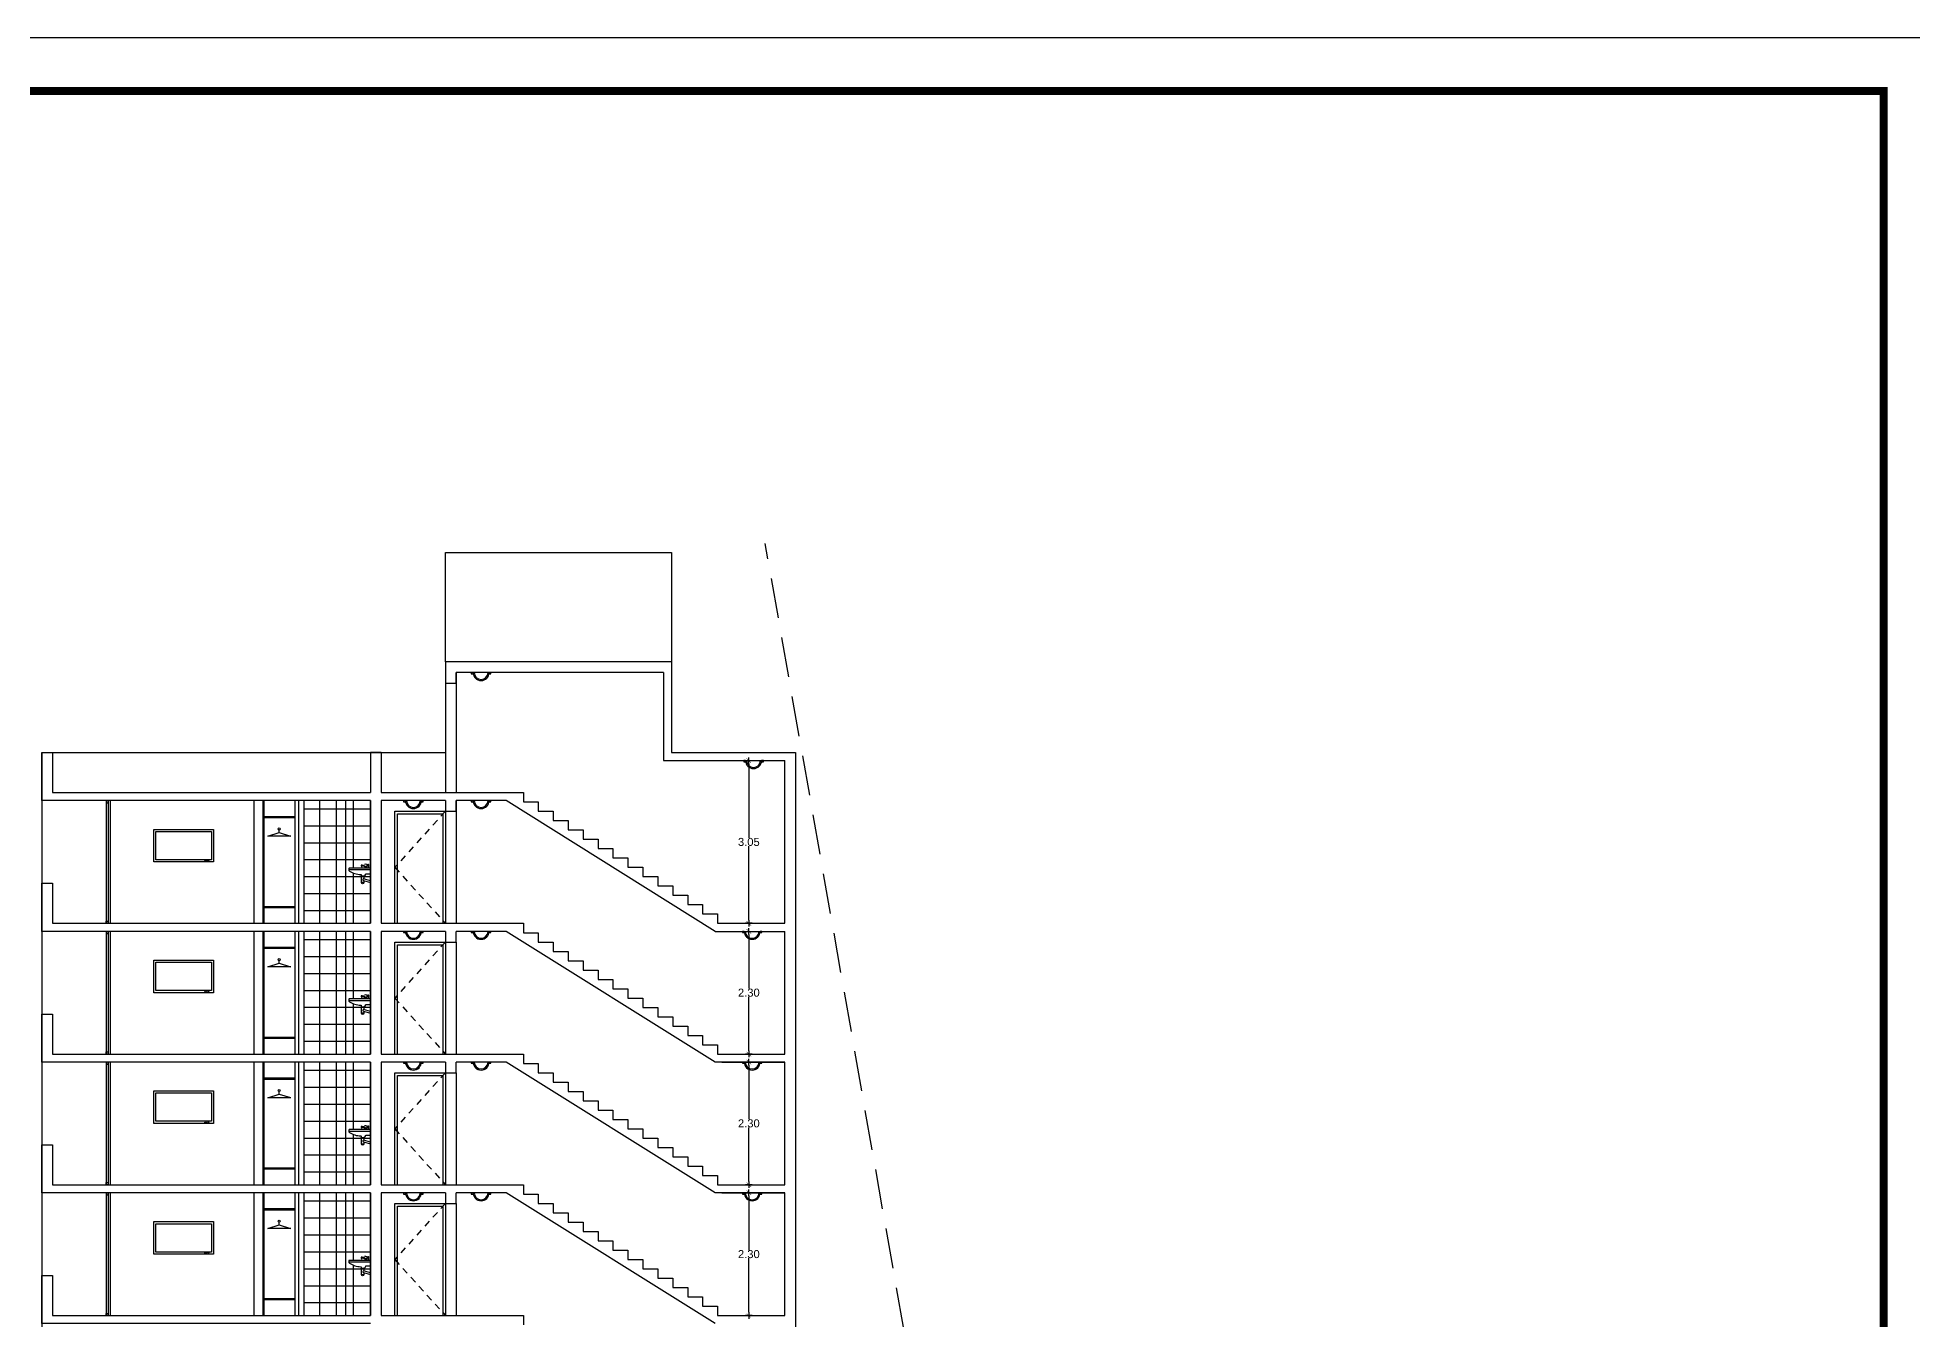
# Model space of a CAD drawing. Header units: millimetres. Extents: x 1217 to 2428, y 234 to 644.
# Drawn here: x 2182.92 to 2218.06, y 423.88 to 447.9 of the extents above; entities that cross this region are included whole.
import ezdxf

# ---------------------------------------------------------------- set-up
doc = ezdxf.new("R2010")
doc.units = ezdxf.units.MM
doc.linetypes.add('HIDDEN', pattern=[0.375, 0.25, -0.125])
doc.linetypes.add('HIDDEN2', pattern=[0.1875, 0.125, -0.0625])
doc.layers.get('0').update_dxf_attribs({"lineweight": 5})
for name, color, linetype in [('0.1', 251, 'Continuous'), ('0.2', 2, 'Continuous'), ('0.3', 6, 'Continuous'), ('MURO', 5, 'Continuous')]:
    doc.layers.add(name, color=color, linetype=linetype)
doc.styles.add('INTERARQ', font='arial.ttf')
doc.dimstyles.new('ESCALA_1-50', dxfattribs={"dimtxt": 0.15, "dimasz": 0.06, "dimexe": 0.18, "dimexo": 0.0625, "dimgap": 0, "dimtad": 0, "dimtih": 1, "dimtoh": 1, "dimzin": 0, "dimdsep": 46, "dimtxsty": 'INTERARQ', "dimblk": 'DIMTICK', "dimcen": 0, "dimse1": 1, "dimse2": 1, "dimclrd": 256, "dimclre": 1, "dimclrt": 2, "dimadec": 0, "dimazin": 0, "dimtfac": 4.5, "dimtofl": 0, "dimtmove": 2, "dimatfit": 3, "dimldrblk": 'DIMTICK', "dimfxl": 1, "dimtolj": 1, "dimtzin": 0, "dimarcsym": 0})
pattern_1 = [(0, (-53.02144, 15.29935), (0, 0.3175), []), (90, (-53.02144, 15.29935), (-0.3175, 2e-17), [])]
pattern_2 = [(0, (-53.02144, 12.84935), (0, 0.3175), []), (90, (-53.02144, 12.84935), (-0.3175, 2e-17), [])]
pattern_3 = [(0, (-53.02144, 10.39935), (0, 0.3175), []), (90, (-53.02144, 10.39935), (-0.3175, 2e-17), [])]
pattern_4 = [(0, (-53.02144, 7.94935), (0, 0.3175), []), (90, (-53.02144, 7.94935), (-0.3175, 2e-17), [])]

# ---------------------------------------------------------------- blocks, each defined once
blk = doc.blocks.new('DIMTICK')
at = {"color": 1}
for p, q in [((-1, 0), (1, 0)), ((0, 1), (0, -1))]:
    blk.add_line(p, q, dxfattribs=at)
at = {"color": 3, "const_width": 0.141}
blk.add_lwpolyline([(0.71, 0.71), (-0.71, -0.71)], dxfattribs=at)
blk = doc.blocks.new('*D1634')
at = {"layer": '0.1', "lineweight": -2, "ltscale": 3, "transparency": 16777216}
for p, q in [((2196.254, 434.291), (2196.254, 432.903)), ((2196.254, 431.361), (2196.254, 432.749))]:
    blk.add_line(p, q, dxfattribs=at)
at = {"layer": 'DEFPOINTS', "color": 0, "ltscale": 3, "transparency": 16777216}
for p in [(2196.254, 434.351), (2196.928, 434.351, 0), (2196.667, 431.301, 0)]:
    blk.add_point(p, dxfattribs=at)
at = {"layer": '0.1', "lineweight": -2, "ltscale": 3, "transparency": 16777216, "xscale": 0.06, "yscale": 0.06, "zscale": 0.06}
for p, rotation in [((2196.254, 434.351), 90), ((2196.254, 431.301), 270)]:
    blk.add_blockref('DIMTICK', p, dxfattribs=dict(at, rotation=rotation))
at = {"layer": '0.1', "color": 2, "ltscale": 3, "transparency": 16777216, "insert": (2196.254, 432.826), "char_height": 0.15, "attachment_point": 5, "style": 'INTERARQ'}
blk.add_mtext('\\A1;3.05', dxfattribs=at)
blk = doc.blocks.new('*D1635')
at = {"layer": '0.1', "lineweight": -2, "ltscale": 3, "transparency": 16777216}
for p, q in [((2196.254, 431.091), (2196.254, 430.078)), ((2196.254, 428.911), (2196.254, 429.924))]:
    blk.add_line(p, q, dxfattribs=at)
at = {"layer": 'DEFPOINTS', "color": 0, "ltscale": 3, "transparency": 16777216}
for p in [(2196.254, 431.151), (2196.667, 431.151, 0), (2196.667, 428.851, 0)]:
    blk.add_point(p, dxfattribs=at)
at = {"layer": '0.1', "lineweight": -2, "ltscale": 3, "transparency": 16777216, "xscale": 0.06, "yscale": 0.06, "zscale": 0.06}
for p, rotation in [((2196.254, 431.151), 90), ((2196.254, 428.851), 270)]:
    blk.add_blockref('DIMTICK', p, dxfattribs=dict(at, rotation=rotation))
at = {"layer": '0.1', "color": 2, "ltscale": 3, "transparency": 16777216, "insert": (2196.254, 430.001), "char_height": 0.15, "attachment_point": 5, "style": 'INTERARQ'}
blk.add_mtext('\\A1;2.30', dxfattribs=at)
blk = doc.blocks.new('*D1636')
at = {"layer": '0.1', "lineweight": -2, "ltscale": 3, "transparency": 16777216}
for p, q in [((2196.254, 428.641), (2196.254, 427.628)), ((2196.254, 426.461), (2196.254, 427.474))]:
    blk.add_line(p, q, dxfattribs=at)
at = {"layer": 'DEFPOINTS', "color": 0, "ltscale": 3, "transparency": 16777216}
for p in [(2196.254, 428.701), (2196.667, 428.701, 0), (2196.667, 426.401, 0)]:
    blk.add_point(p, dxfattribs=at)
at = {"layer": '0.1', "lineweight": -2, "ltscale": 3, "transparency": 16777216, "xscale": 0.06, "yscale": 0.06, "zscale": 0.06}
for p, rotation in [((2196.254, 428.701), 90), ((2196.254, 426.401), 270)]:
    blk.add_blockref('DIMTICK', p, dxfattribs=dict(at, rotation=rotation))
at = {"layer": '0.1', "color": 2, "ltscale": 3, "transparency": 16777216, "insert": (2196.254, 427.551), "char_height": 0.15, "attachment_point": 5, "style": 'INTERARQ'}
blk.add_mtext('\\A1;2.30', dxfattribs=at)
blk = doc.blocks.new('*D1637')
at = {"layer": '0.1', "lineweight": -2, "ltscale": 3, "transparency": 16777216}
for p, q in [((2196.254, 426.191), (2196.254, 425.178)), ((2196.254, 424.011), (2196.254, 425.024))]:
    blk.add_line(p, q, dxfattribs=at)
at = {"layer": 'DEFPOINTS', "color": 0, "ltscale": 3, "transparency": 16777216}
for p in [(2196.254, 426.251), (2196.667, 426.251, 0), (2196.667, 423.951, 0)]:
    blk.add_point(p, dxfattribs=at)
at = {"layer": '0.1', "lineweight": -2, "ltscale": 3, "transparency": 16777216, "xscale": 0.06, "yscale": 0.06, "zscale": 0.06}
for p, rotation in [((2196.254, 426.251), 90), ((2196.254, 423.951), 270)]:
    blk.add_blockref('DIMTICK', p, dxfattribs=dict(at, rotation=rotation))
at = {"layer": '0.1', "color": 2, "ltscale": 3, "transparency": 16777216, "insert": (2196.254, 425.101), "char_height": 0.15, "attachment_point": 5, "style": 'INTERARQ'}
blk.add_mtext('\\A1;2.30', dxfattribs=at)
blk = doc.blocks.new('*D1712')
at = {"layer": '0.1', "lineweight": -2, "ltscale": 3, "transparency": 16777216}
for start, end in [(42.2771, 78.6565), (1.3435, 37.7964)]:
    blk.add_arc((2173.785, 387.071), 2.559, start, end, dxfattribs=at)
at = {"layer": 'DEFPOINTS', "color": 0, "ltscale": 3, "transparency": 16777216}
for p in [(2182.84, 438.421, 0), (2176.072, 388.219), (2173.803, 387.171, 0), (2173.989, 387.071, 0), (2183.007, 387.071, 0)]:
    blk.add_point(p, dxfattribs=at)
at = {"layer": '0.1', "lineweight": -2, "ltscale": 3, "transparency": 16777216, "xscale": 0.06, "yscale": 0.06, "zscale": 0.06}
for p, rotation in [((2174.229, 389.591), 169.3282528199433), ((2176.344, 387.071), 270.6717471800563)]:
    blk.add_blockref('DIMTICK', p, dxfattribs=dict(at, rotation=rotation))
at = {"layer": '0.1', "color": 2, "ltscale": 3, "transparency": 16777216, "insert": (2175.745, 388.716), "char_height": 0.15, "attachment_point": 5, "style": 'INTERARQ'}
blk.add_mtext('\\A1;80°', dxfattribs=at)
blk = doc.blocks.new('*D1713')
at = {"layer": '0.1', "lineweight": -2, "ltscale": 3, "transparency": 16777216}
for start, end in [(101.3456, 137.7192), (142.207, 178.6544)]:
    blk.add_arc((2205.617, 387.071), 2.555, start, end, dxfattribs=at)
at = {"layer": 'DEFPOINTS', "color": 0, "ltscale": 3, "transparency": 16777216}
for p in [(2196.562, 438.421, 0), (2204.091, 389.12), (2197.128, 387.071, 0), (2205.387, 387.071, 0), (2205.599, 387.171, 0)]:
    blk.add_point(p, dxfattribs=at)
at = {"layer": '0.1', "lineweight": -2, "ltscale": 3, "transparency": 16777216, "xscale": 0.06, "yscale": 0.06, "zscale": 0.06}
for p, rotation in [((2205.173, 389.587), 10.67281767583628), ((2203.062, 387.071), 269.3271823241639)]:
    blk.add_blockref('DIMTICK', p, dxfattribs=dict(at, rotation=rotation))
at = {"layer": '0.1', "color": 2, "ltscale": 3, "transparency": 16777216, "insert": (2203.66, 388.713), "char_height": 0.15, "attachment_point": 5, "style": 'INTERARQ'}
blk.add_mtext('\\A1;80°', dxfattribs=at)

msp = doc.modelspace()

# ---------------------------------------------------------------- hatches: boundary and pattern name
at = {"layer": '0.1', "ltscale": 3}
h = msp.add_hatch(dxfattribs=at)
h.set_pattern_fill('NET', color=256, scale=0.1)
h.set_pattern_definition(pattern_1)
h.paths.add_polyline_path([(2188.69365, 433.60099), (2187.91759, 433.60099), (2187.91759, 431.30099), (2188.69365, 431.30099)])
h = msp.add_hatch(dxfattribs=at)
h.set_pattern_fill('NET', color=256, scale=0.1)
h.set_pattern_definition(pattern_2)
h.paths.add_polyline_path([(2188.69365, 431.15099), (2187.91759, 431.15099), (2187.91759, 428.85099), (2188.69365, 428.85099)])
h = msp.add_hatch(dxfattribs=at)
h.set_pattern_fill('NET', color=256, scale=0.1)
h.set_pattern_definition(pattern_3)
h.paths.add_polyline_path([(2188.69365, 428.70099), (2187.91759, 428.70099), (2187.91759, 426.40099), (2188.69365, 426.40099)])
h = msp.add_hatch(dxfattribs=at)
h.set_pattern_fill('NET', color=256, scale=0.1)
h.set_pattern_definition(pattern_4)
h.paths.add_polyline_path([(2188.69365, 426.25099), (2187.91759, 426.25099), (2187.91759, 423.95099), (2188.69365, 423.95099)])
at = {"layer": '0.2', "ltscale": 3}
h = msp.add_hatch(dxfattribs=at)
h.set_pattern_fill('NET', color=256, scale=0.1)
h.set_pattern_definition(pattern_1)
h.paths.add_polyline_path([(2188.69365, 431.30099), (2189.16687, 431.30099), (2189.16687, 433.60099), (2188.69365, 433.60099)])
h.paths.add_polyline_path([(2189.13385, 432.37665, 0.33490842), (2189.12426, 432.40801, -0.33077503), (2189.09841, 432.40249, 0.23600314), (2189.09291, 432.37665)], flags=16)
h.paths.add_polyline_path([(2189.03766, 432.06474), (2188.99508, 432.06474), (2188.99507, 432.06473, 1)], flags=16)
edge = h.paths.add_edge_path()
edge.add_line((2189.16687, 432.33428), (2188.76428, 432.33428))
edge.add_arc((2188.76428, 432.32889), 0.00539, 90, 228.06552)
edge.add_line((2188.76068, 432.32488), (2188.75687, 432.30645))
edge.add_arc((2188.78083, 432.30149), 0.02446, 168.321014, 238.662533)
edge.add_arc((2188.99958, 432.66075), 0.44508, 238.662533, 267.75168)
edge.add_arc((2188.98174, 432.20623), 0.00979, -7.258197, 87.75168, ccw=False)
edge.add_line((2188.99145, 432.205), (2188.99505, 432.18826))
edge.add_line((2188.99505, 432.18826), (2189.03764, 432.18827))
edge.add_line((2189.03764, 432.18827), (2189.03955, 432.19399))
edge.add_line((2189.03955, 432.19399), (2189.04315, 432.19399))
edge.add_arc((2189.04314, 432.22535), 0.03136, 270.010383, 360.010383)
edge.add_line((2189.0745, 432.22535), (2189.0745, 432.22895))
edge.add_line((2189.0745, 432.22895), (2189.0745, 432.23086))
edge.add_line((2189.0745, 432.23086), (2189.16688, 432.23088))
edge.add_line((2189.16688, 432.23088), (2189.16687, 432.33428))
edge = h.paths.add_edge_path()
edge.add_line((2189.03764, 432.18827), (2189.04315, 432.18827))
edge.add_line((2189.04315, 432.18827), (2189.04315, 432.17174))
edge.add_line((2189.04315, 432.17174), (2188.98785, 432.17174))
edge.add_line((2188.98785, 432.17174), (2188.98785, 432.18826))
edge.add_line((2188.98785, 432.18826), (2188.99505, 432.18826))
edge.add_line((2189.16691, 432.09803), (2189.03575, 432.13552))
edge.add_arc((2189.0345, 432.12062), 0.01495, 85.208442, 260.965426)
edge.add_line((2189.03215, 432.10585), (2189.16691, 432.06645))
h = msp.add_hatch(dxfattribs=at)
h.set_pattern_fill('NET', color=256, scale=0.1)
h.set_pattern_definition(pattern_2)
h.paths.add_polyline_path([(2189.16687, 431.15099), (2188.69365, 431.15099), (2188.69365, 428.85099), (2189.16687, 428.85099)])
h.paths.add_polyline_path([(2188.98781, 429.94146, -0.19326903), (2189.03019, 429.93595), (2189.09291, 429.90079), (2189.09291, 429.92664, -0.23609119), (2189.09841, 429.95249, 0.33077503), (2189.12426, 429.95801, -0.24024453), (2189.1355, 429.93597), (2189.1355, 429.92665), (2189.13168, 429.92665), (2189.09291, 429.92665), (2189.09291, 429.88747), (2189.02451, 429.92581, 0.10516509), (2189.00634, 429.93146), (2189.00794, 429.91752), (2188.99333, 429.91561), (2188.99072, 429.9302)], flags=16)
h.paths.add_polyline_path([(2189.03766, 429.61474, -1), (2188.99507, 429.61473), (2188.99508, 429.61473), (2188.99508, 429.61474)], flags=16)
edge = h.paths.add_edge_path()
edge.add_line((2189.16687, 429.88428), (2188.76428, 429.88428))
edge.add_arc((2188.76428, 429.87889), 0.00539, 90, 228.06552)
edge.add_line((2188.76068, 429.87488), (2188.75687, 429.85645))
edge.add_arc((2188.78083, 429.85149), 0.02446, 168.321014, 238.662533)
edge.add_arc((2188.99958, 430.21075), 0.44508, 238.662533, 267.75168)
edge.add_arc((2188.98174, 429.75623), 0.00979, -7.258197, 87.75168, ccw=False)
edge.add_line((2188.99145, 429.755), (2188.99505, 429.73826))
edge.add_line((2188.99505, 429.73826), (2189.03764, 429.73827))
edge.add_line((2189.03764, 429.73827), (2189.03955, 429.74399))
edge.add_line((2189.03955, 429.74399), (2189.04315, 429.74399))
edge.add_arc((2189.04314, 429.77535), 0.03136, 270.010383, 360.010383)
edge.add_line((2189.0745, 429.77535), (2189.0745, 429.77895))
edge.add_line((2189.0745, 429.77895), (2189.0745, 429.78086))
edge.add_line((2189.0745, 429.78086), (2189.16688, 429.78088))
edge.add_line((2189.16688, 429.78088), (2189.16687, 429.88428))
edge = h.paths.add_edge_path()
edge.add_line((2189.03764, 429.73827), (2189.04315, 429.73827))
edge.add_line((2189.04315, 429.73827), (2189.04315, 429.72174))
edge.add_line((2189.04315, 429.72174), (2188.98785, 429.72174))
edge.add_line((2188.98785, 429.72174), (2188.98785, 429.73826))
edge.add_line((2188.98785, 429.73826), (2188.99505, 429.73826))
edge.add_line((2189.16691, 429.64803), (2189.03575, 429.68552))
edge.add_arc((2189.0345, 429.67062), 0.01495, 85.208442, 260.965426)
edge.add_line((2189.03215, 429.65585), (2189.16691, 429.61645))
h = msp.add_hatch(dxfattribs=at)
h.set_pattern_fill('NET', color=256, scale=0.1)
h.set_pattern_definition(pattern_3)
h.paths.add_polyline_path([(2189.16687, 428.70099), (2188.69365, 428.70099), (2188.69365, 426.40099), (2189.16687, 426.40099)])
h.paths.add_polyline_path([(2188.98781, 427.49146, -0.19326903), (2189.03019, 427.48595), (2189.09291, 427.45079), (2189.09291, 427.47664, -0.23609119), (2189.09841, 427.50249, 0.33077503), (2189.12426, 427.50801, -0.24024453), (2189.1355, 427.48597), (2189.1355, 427.47665), (2189.13168, 427.47665), (2189.09291, 427.47665), (2189.09291, 427.43747), (2189.02451, 427.47581, 0.10516509), (2189.00634, 427.48146), (2189.00794, 427.46752), (2188.99333, 427.46561), (2188.99072, 427.4802)], flags=16)
h.paths.add_polyline_path([(2189.03766, 427.16474, -1), (2188.99507, 427.16473), (2188.99508, 427.16473), (2188.99508, 427.16474)], flags=16)
edge = h.paths.add_edge_path()
edge.add_line((2189.16687, 427.43428), (2188.76428, 427.43428))
edge.add_arc((2188.76428, 427.42889), 0.00539, 90, 228.06552)
edge.add_line((2188.76068, 427.42488), (2188.75687, 427.40645))
edge.add_arc((2188.78083, 427.40149), 0.02446, 168.321014, 238.662533)
edge.add_arc((2188.99958, 427.76075), 0.44508, 238.662533, 267.75168)
edge.add_arc((2188.98174, 427.30623), 0.00979, -7.258197, 87.75168, ccw=False)
edge.add_line((2188.99145, 427.305), (2188.99505, 427.28826))
edge.add_line((2188.99505, 427.28826), (2189.03764, 427.28827))
edge.add_line((2189.03764, 427.28827), (2189.03955, 427.29399))
edge.add_line((2189.03955, 427.29399), (2189.04315, 427.29399))
edge.add_arc((2189.04314, 427.32535), 0.03136, 270.010383, 360.010383)
edge.add_line((2189.0745, 427.32535), (2189.0745, 427.32895))
edge.add_line((2189.0745, 427.32895), (2189.0745, 427.33086))
edge.add_line((2189.0745, 427.33086), (2189.16688, 427.33088))
edge.add_line((2189.16688, 427.33088), (2189.16687, 427.43428))
edge = h.paths.add_edge_path()
edge.add_line((2189.03764, 427.28827), (2189.04315, 427.28827))
edge.add_line((2189.04315, 427.28827), (2189.04315, 427.27174))
edge.add_line((2189.04315, 427.27174), (2188.98785, 427.27174))
edge.add_line((2188.98785, 427.27174), (2188.98785, 427.28826))
edge.add_line((2188.98785, 427.28826), (2188.99505, 427.28826))
edge.add_line((2189.16691, 427.19803), (2189.03575, 427.23552))
edge.add_arc((2189.0345, 427.22062), 0.01495, 85.208442, 260.965426)
edge.add_line((2189.03215, 427.20585), (2189.16691, 427.16645))
h = msp.add_hatch(dxfattribs=at)
h.set_pattern_fill('NET', color=256, scale=0.1)
h.set_pattern_definition(pattern_4)
h.paths.add_polyline_path([(2189.16687, 426.25099), (2188.69365, 426.25099), (2188.69365, 423.95099), (2189.16687, 423.95099)])
h.paths.add_polyline_path([(2188.98781, 425.04146, -0.19326903), (2189.03019, 425.03595), (2189.09291, 425.00079), (2189.09291, 425.02664, -0.23609119), (2189.09841, 425.05249, 0.33077503), (2189.12426, 425.05801, -0.24024453), (2189.1355, 425.03597), (2189.1355, 425.02665), (2189.13168, 425.02665), (2189.09291, 425.02665), (2189.09291, 424.98747), (2189.02451, 425.02581, 0.10516509), (2189.00634, 425.03146), (2189.00794, 425.01752), (2188.99333, 425.01561), (2188.99072, 425.0302)], flags=16)
h.paths.add_polyline_path([(2189.03766, 424.71474, -1), (2188.99507, 424.71473), (2188.99508, 424.71473), (2188.99508, 424.71474)], flags=16)
edge = h.paths.add_edge_path()
edge.add_line((2189.16687, 424.98428), (2188.76428, 424.98428))
edge.add_arc((2188.76428, 424.97889), 0.00539, 90, 228.06552)
edge.add_line((2188.76068, 424.97488), (2188.75687, 424.95645))
edge.add_arc((2188.78083, 424.95149), 0.02446, 168.321014, 238.662533)
edge.add_arc((2188.99958, 425.31075), 0.44508, 238.662533, 267.75168)
edge.add_arc((2188.98174, 424.85623), 0.00979, -7.258197, 87.75168, ccw=False)
edge.add_line((2188.99145, 424.855), (2188.99505, 424.83826))
edge.add_line((2188.99505, 424.83826), (2189.03764, 424.83827))
edge.add_line((2189.03764, 424.83827), (2189.03955, 424.84399))
edge.add_line((2189.03955, 424.84399), (2189.04315, 424.84399))
edge.add_arc((2189.04314, 424.87535), 0.03136, 270.010383, 360.010383)
edge.add_line((2189.0745, 424.87535), (2189.0745, 424.87895))
edge.add_line((2189.0745, 424.87895), (2189.0745, 424.88086))
edge.add_line((2189.0745, 424.88086), (2189.16688, 424.88088))
edge.add_line((2189.16688, 424.88088), (2189.16687, 424.98428))
edge = h.paths.add_edge_path()
edge.add_line((2189.03764, 424.83827), (2189.04315, 424.83827))
edge.add_line((2189.04315, 424.83827), (2189.04315, 424.82174))
edge.add_line((2189.04315, 424.82174), (2188.98785, 424.82174))
edge.add_line((2188.98785, 424.82174), (2188.98785, 424.83826))
edge.add_line((2188.98785, 424.83826), (2188.99505, 424.83826))
edge.add_line((2189.16691, 424.74803), (2189.03575, 424.78552))
edge.add_arc((2189.0345, 424.77062), 0.01495, 85.208442, 260.965426)
edge.add_line((2189.03215, 424.75585), (2189.16691, 424.71645))

# ---------------------------------------------------------------- linework, layer by layer
at = {"layer": '0.1'}
for p, q in [((2187.66955, 432.93261, 0), (2187.23804, 432.93261, 0)), ((2187.45213, 433.00219, 0), (2187.45213, 433.04906, 0)), ((2187.66955, 430.48261, 0), (2187.23804, 430.48261, 0)), ((2187.45213, 430.55219, 0), (2187.45213, 430.59906, 0)), ((2187.66955, 428.03261, 0), (2187.23804, 428.03261, 0)), ((2187.45213, 428.10219, 0), (2187.45213, 428.14906, 0)), ((2187.66955, 425.58261, 0), (2187.23804, 425.58261, 0)), ((2187.45213, 425.65219, 0), (2187.45213, 425.69906, 0))]:
    msp.add_line(p, q, dxfattribs=at)
at = {"layer": '0.1', "ltscale": 3}
msp.add_lwpolyline([(2158.52436, 357.90321), (2158.52436, 447.90321), (2218.52436, 447.90321), (2218.52436, 357.90321), (2158.52436, 357.90321)], dxfattribs=at)
at = {"layer": '0.1', "ltscale": 3, "const_width": 0.15}
msp.add_lwpolyline([(2159.52436, 358.90321), (2159.52436, 446.90321), (2217.52436, 446.90321), (2217.52436, 358.90321)], close=True, dxfattribs=at)
at = {"layer": '0.1', "ltscale": 3, "elevation": 0}
for points in [[(2190.56806, 436.20099), (2190.56806, 438.25099), (2194.80792, 438.25099), (2194.80792, 436.20099)], [(2183.00704, 434.50099), (2183.00704, 382.15099)], [(2183.20707, 434.50099), (2190.56811, 434.50099)], [(2184.20709, 433.60099), (2184.20709, 431.30099)], [(2184.24709, 433.60099), (2184.24709, 431.30099)], [(2184.28709, 433.60099), (2184.28709, 431.30099)], [(2187.14768, 433.60099), (2187.14768, 431.30099)], [(2187.16768, 433.60099), (2187.16768, 431.30099)], [(2189.6187, 431.30099), (2189.6187, 433.40099), (2190.56811, 433.40099), (2190.56811, 431.30099)], [(2189.6687, 431.30099), (2189.6687, 433.35099), (2190.51811, 433.35099), (2190.51811, 431.30099)], [(2190.76811, 433.40099), (2190.76811, 431.30099)], [(2184.20709, 431.15099), (2184.20709, 428.85099)], [(2184.24709, 431.15099), (2184.24709, 428.85099)], [(2184.28709, 431.15099), (2184.28709, 428.85099)], [(2187.14768, 431.15099), (2187.14768, 428.85099)], [(2187.16768, 431.15099), (2187.16768, 428.85099)], [(2189.6187, 428.85099), (2189.6187, 430.95099), (2190.56811, 430.95099), (2190.56811, 428.85099)], [(2189.6687, 428.85099), (2189.6687, 430.90099), (2190.51811, 430.90099), (2190.51811, 428.85099)], [(2190.76811, 430.95099), (2190.76811, 428.85099)], [(2184.20709, 428.70099), (2184.20709, 426.40099)], [(2184.24709, 428.70099), (2184.24709, 426.40099)], [(2184.28709, 428.70099), (2184.28709, 426.40099)], [(2187.14768, 428.70099), (2187.14768, 426.40099)], [(2187.16768, 428.70099), (2187.16768, 426.40099)], [(2189.6187, 426.40099), (2189.6187, 428.50099), (2190.56811, 428.50099), (2190.56811, 426.40099)], [(2189.6687, 426.40099), (2189.6687, 428.45099), (2190.51811, 428.45099), (2190.51811, 426.40099)], [(2190.76811, 428.50099), (2190.76811, 426.40099)], [(2184.20709, 426.25099), (2184.20709, 423.95099)], [(2184.24709, 426.25099), (2184.24709, 423.95099)], [(2184.28709, 426.25099), (2184.28709, 423.95099)], [(2187.14768, 426.25099), (2187.14768, 423.95099)], [(2187.16768, 426.25099), (2187.16768, 423.95099)], [(2189.6187, 423.95099), (2189.6187, 426.05099), (2190.56811, 426.05099), (2190.56811, 423.95099)], [(2189.6687, 423.95099), (2189.6687, 426.00099), (2190.51811, 426.00099), (2190.51811, 423.95099)], [(2190.76811, 426.05099), (2190.76811, 423.95099)]]:
    msp.add_lwpolyline(points, dxfattribs=at)
at = {"layer": '0.1', "linetype": 'ByBlock', "elevation": 0}
for points in [[(2191.08685, 436.00099), (2191.05306, 436.00099), (2191.05306, 435.97753), (2191.08685, 435.97753)], [(2191.41974, 436.00099), (2191.38596, 436.00099), (2191.38596, 435.97753), (2191.41974, 435.97753)], [(2196.19301, 434.35099), (2196.15922, 434.35099), (2196.15922, 434.32753), (2196.19301, 434.32753)], [(2196.52591, 434.35099), (2196.49212, 434.35099), (2196.49212, 434.32753), (2196.52591, 434.32753)], [(2189.81794, 433.60099), (2189.78415, 433.60099), (2189.78415, 433.57753), (2189.81794, 433.57753)], [(2190.15083, 433.60099), (2190.11704, 433.60099), (2190.11704, 433.57753), (2190.15083, 433.57753)], [(2191.08704, 433.60099), (2191.05326, 433.60099), (2191.05326, 433.57753), (2191.08704, 433.57753)], [(2191.41994, 433.60099), (2191.38615, 433.60099), (2191.38615, 433.57753), (2191.41994, 433.57753)], [(2189.81794, 431.15099), (2189.78415, 431.15099), (2189.78415, 431.12753), (2189.81794, 431.12753)], [(2190.15083, 431.15099), (2190.11704, 431.15099), (2190.11704, 431.12753), (2190.15083, 431.12753)], [(2191.08704, 431.15099), (2191.05326, 431.15099), (2191.05326, 431.12753), (2191.08704, 431.12753)], [(2191.41994, 431.15099), (2191.38615, 431.15099), (2191.38615, 431.12753), (2191.41994, 431.12753)], [(2196.16705, 431.15099), (2196.13327, 431.15099), (2196.13327, 431.12753), (2196.16705, 431.12753)], [(2196.49995, 431.15099), (2196.46616, 431.15099), (2196.46616, 431.12753), (2196.49995, 431.12753)], [(2189.81794, 428.70099), (2189.78415, 428.70099), (2189.78415, 428.67753), (2189.81794, 428.67753)], [(2190.15083, 428.70099), (2190.11704, 428.70099), (2190.11704, 428.67753), (2190.15083, 428.67753)], [(2191.08704, 428.70099), (2191.05326, 428.70099), (2191.05326, 428.67753), (2191.08704, 428.67753)], [(2191.41994, 428.70099), (2191.38615, 428.70099), (2191.38615, 428.67753), (2191.41994, 428.67753)], [(2196.16705, 428.70099), (2196.13327, 428.70099), (2196.13327, 428.67753), (2196.16705, 428.67753)], [(2196.49995, 428.70099), (2196.46616, 428.70099), (2196.46616, 428.67753), (2196.49995, 428.67753)], [(2189.81794, 426.25099), (2189.78415, 426.25099), (2189.78415, 426.22753), (2189.81794, 426.22753)], [(2190.15083, 426.25099), (2190.11704, 426.25099), (2190.11704, 426.22753), (2190.15083, 426.22753)], [(2191.08704, 426.25099), (2191.05326, 426.25099), (2191.05326, 426.22753), (2191.08704, 426.22753)], [(2191.41994, 426.25099), (2191.38615, 426.25099), (2191.38615, 426.22753), (2191.41994, 426.22753)], [(2196.16705, 426.25099), (2196.13327, 426.25099), (2196.13327, 426.22753), (2196.16705, 426.22753)], [(2196.49995, 426.25099), (2196.46616, 426.25099), (2196.46616, 426.22753), (2196.49995, 426.22753)]]:
    msp.add_lwpolyline(points, close=True, dxfattribs=at)
at = {"layer": '0.1', "elevation": 0}
for points in [[(2187.16768, 433.30334), (2187.74767, 433.30334)], [(2187.16768, 433.28334), (2187.74767, 433.28334)], [(2187.23804, 432.93261), (2187.45213, 433.00219)], [(2187.45213, 433.00219), (2187.66622, 432.93368)], [(2187.16768, 431.61865), (2187.74767, 431.61865)], [(2187.16768, 431.59865), (2187.74767, 431.59865)], [(2187.16768, 430.85334), (2187.74767, 430.85334)], [(2187.16768, 430.83334), (2187.74767, 430.83334)], [(2187.23804, 430.48261), (2187.45213, 430.55219)], [(2187.45213, 430.55219), (2187.66622, 430.48368)], [(2187.16768, 429.16865), (2187.74767, 429.16865)], [(2187.16768, 429.14865), (2187.74767, 429.14865)], [(2187.16768, 428.40334), (2187.74767, 428.40334)], [(2187.16768, 428.38334), (2187.74767, 428.38334)], [(2187.23804, 428.03261), (2187.45213, 428.10219)], [(2187.45213, 428.10219), (2187.66622, 428.03368)], [(2187.16768, 426.71865), (2187.74767, 426.71865)], [(2187.16768, 426.69865), (2187.74767, 426.69865)], [(2187.16768, 425.95334), (2187.74767, 425.95334)], [(2187.16768, 425.93334), (2187.74767, 425.93334)], [(2187.23804, 425.58261), (2187.45213, 425.65219)], [(2187.45213, 425.65219), (2187.66622, 425.58368)], [(2187.16768, 424.26865), (2187.74767, 424.26865)], [(2187.16768, 424.24865), (2187.74767, 424.24865)]]:
    msp.add_lwpolyline(points, dxfattribs=at)
at = {"layer": '0.1', "linetype": 'HIDDEN2', "elevation": 0}
for points in [[(2190.56811, 433.40099), (2189.6187, 432.35099), (2190.56811, 431.30099)], [(2195.99113, 431.15099), (2196.92811, 431.15099)], [(2190.56811, 430.95099), (2189.6187, 429.90099), (2190.56811, 428.85099)], [(2195.99113, 428.70099), (2196.92811, 428.70099)], [(2190.56811, 428.50099), (2189.6187, 427.45099), (2190.56811, 426.40099)], [(2195.99113, 426.25099), (2196.92811, 426.25099)], [(2190.56811, 426.05099), (2189.6187, 425.00099), (2190.56811, 423.95099)]]:
    msp.add_lwpolyline(points, dxfattribs=at)
at = {"layer": '0.1', "elevation": 0}
for points in [[(2185.1039, 433.06183), (2186.22298, 433.06183), (2186.22298, 432.45099), (2185.1039, 432.45099)], [(2185.1439, 433.02183), (2186.18298, 433.02183), (2186.18298, 432.49099), (2185.1439, 432.49099)], [(2185.1039, 430.61183), (2186.22298, 430.61183), (2186.22298, 430.00099), (2185.1039, 430.00099)], [(2185.1439, 430.57183), (2186.18298, 430.57183), (2186.18298, 430.04099), (2185.1439, 430.04099)], [(2185.1039, 428.16183), (2186.22298, 428.16183), (2186.22298, 427.55099), (2185.1039, 427.55099)], [(2185.1439, 428.12183), (2186.18298, 428.12183), (2186.18298, 427.59099), (2185.1439, 427.59099)], [(2185.1039, 425.71183), (2186.22298, 425.71183), (2186.22298, 425.10099), (2185.1039, 425.10099)], [(2185.1439, 425.67183), (2186.18298, 425.67183), (2186.18298, 425.14099), (2185.1439, 425.14099)]]:
    msp.add_lwpolyline(points, close=True, dxfattribs=at)
at = {"layer": '0.1'}
for centre in [(2187.45213, 433.06906, 0), (2187.45213, 430.61906, 0), (2187.45213, 428.16906, 0), (2187.45213, 425.71906, 0)]:
    msp.add_circle(centre, 0.02, dxfattribs=at)
at = {"layer": '0.1', "ltscale": 3}
for centre in [(2186.06656, 432.46837, 0), (2186.0998, 432.46837, 0), (2186.13047, 432.46837, 0), (2186.06656, 430.01837, 0), (2186.0998, 430.01837, 0), (2186.13047, 430.01837, 0), (2186.06656, 427.56837, 0), (2186.0998, 427.56837, 0), (2186.13047, 427.56837, 0), (2186.06656, 425.11837, 0), (2186.0998, 425.11837, 0), (2186.13047, 425.11837, 0)]:
    msp.add_circle(centre, 0.00716, dxfattribs=at)
at = {"layer": '0.1', "linetype": 'ByBlock'}
for centre, radius in [((2191.2364, 436.00099, 0), 0.14955), ((2191.2364, 436.00099, 0), 0.12955), ((2196.34256, 434.35099, 0), 0.14955), ((2196.34256, 434.35099, 0), 0.12955), ((2189.96749, 433.60099, 0), 0.14955), ((2189.96749, 433.60099, 0), 0.12955), ((2191.2366, 433.60099, 0), 0.14955), ((2191.2366, 433.60099, 0), 0.12955), ((2189.96749, 431.15099, 0), 0.14955), ((2189.96749, 431.15099, 0), 0.12955), ((2191.2366, 431.15099, 0), 0.14955), ((2191.2366, 431.15099, 0), 0.12955), ((2196.31661, 431.15099, 0), 0.14955), ((2196.31661, 431.15099, 0), 0.12955), ((2189.96749, 428.70099, 0), 0.14955), ((2189.96749, 428.70099, 0), 0.12955), ((2191.2366, 428.70099, 0), 0.14955), ((2191.2366, 428.70099, 0), 0.12955), ((2196.31661, 428.70099, 0), 0.14955), ((2196.31661, 428.70099, 0), 0.12955), ((2189.96749, 426.25099, 0), 0.14955), ((2189.96749, 426.25099, 0), 0.12955), ((2191.2366, 426.25099, 0), 0.14955), ((2191.2366, 426.25099, 0), 0.12955), ((2196.31661, 426.25099, 0), 0.14955), ((2196.31661, 426.25099, 0), 0.12955)]:
    msp.add_arc(centre, radius, 180, 0, dxfattribs=at)
at = {"layer": '0.2'}
for p, q in [((2189.16558, 432.30099, 0), (2188.75637, 432.30094, 0)), ((2188.98781, 432.39146, 0), (2188.99072, 432.3802, 0)), ((2188.99072, 432.3802, 0), (2188.99333, 432.36561, 0)), ((2188.99333, 432.36561, 0), (2189.00794, 432.36752, 0)), ((2189.00794, 432.36752, 0), (2189.00634, 432.38146, 0)), ((2189.03766, 432.06474, 0), (2188.99508, 432.06474, 0)), ((2188.99508, 432.06474, 0), (2188.99508, 432.06473, 0)), ((2189.16558, 429.85099, 0), (2188.75637, 429.85094, 0)), ((2188.98781, 429.94146, 0), (2188.99072, 429.9302, 0)), ((2188.99072, 429.9302, 0), (2188.99333, 429.91561, 0)), ((2188.99333, 429.91561, 0), (2189.00794, 429.91752, 0)), ((2189.00794, 429.91752, 0), (2189.00634, 429.93146, 0)), ((2189.03766, 429.61474, 0), (2188.99508, 429.61474, 0)), ((2188.99508, 429.61474, 0), (2188.99508, 429.61473, 0)), ((2189.16558, 427.40099, 0), (2188.75637, 427.40094, 0)), ((2188.98781, 427.49146, 0), (2188.99072, 427.4802, 0)), ((2188.99072, 427.4802, 0), (2188.99333, 427.46561, 0)), ((2188.99333, 427.46561, 0), (2189.00794, 427.46752, 0)), ((2189.00794, 427.46752, 0), (2189.00634, 427.48146, 0)), ((2189.03766, 427.16474, 0), (2188.99508, 427.16474, 0)), ((2188.99508, 427.16474, 0), (2188.99508, 427.16473, 0)), ((2189.16558, 424.95099, 0), (2188.75637, 424.95094, 0)), ((2188.98781, 425.04146, 0), (2188.99072, 425.0302, 0)), ((2188.99072, 425.0302, 0), (2188.99333, 425.01561, 0)), ((2188.99333, 425.01561, 0), (2189.00794, 425.01752, 0)), ((2189.00794, 425.01752, 0), (2189.00634, 425.03146, 0)), ((2189.03766, 424.71474, 0), (2188.99508, 424.71474, 0)), ((2188.99508, 424.71474, 0), (2188.99508, 424.71473, 0))]:
    msp.add_line(p, q, dxfattribs=at)
at = {"layer": '0.2', "linetype": 'HIDDEN', "ltscale": 3, "elevation": 0}
msp.add_lwpolyline([(2205.59923, 387.171), (2196.56247, 438.421)], dxfattribs=at)
at = {"layer": '0.2', "elevation": 0}
for points in [[(2184.24709, 433.60099), (2184.20709, 433.60099), (2184.20709, 433.56099), (2184.24709, 433.56099), (2184.24709, 433.60099)], [(2189.13169, 432.33427), (2189.13169, 432.37665), (2189.09291, 432.37665), (2189.09291, 432.33426)], [(2189.03764, 432.18827), (2189.04315, 432.18827), (2189.04315, 432.17174), (2188.98785, 432.17174), (2188.98785, 432.18826), (2188.99505, 432.18826)], [(2189.03764, 432.17174), (2189.03766, 432.13552)], [(2184.24709, 431.30099), (2184.20709, 431.30099), (2184.20709, 431.34099), (2184.24709, 431.34099), (2184.24709, 431.30099)], [(2184.24709, 431.15099), (2184.20709, 431.15099), (2184.20709, 431.11099), (2184.24709, 431.11099), (2184.24709, 431.15099)], [(2189.13169, 429.88427), (2189.13169, 429.92665), (2189.09291, 429.92665), (2189.09291, 429.88426)], [(2189.03764, 429.73827), (2189.04315, 429.73827), (2189.04315, 429.72174), (2188.98785, 429.72174), (2188.98785, 429.73826), (2188.99505, 429.73826)], [(2189.03764, 429.72174), (2189.03766, 429.68552)], [(2184.24709, 428.85099), (2184.20709, 428.85099), (2184.20709, 428.89099), (2184.24709, 428.89099), (2184.24709, 428.85099)], [(2184.24709, 428.70099), (2184.20709, 428.70099), (2184.20709, 428.66099), (2184.24709, 428.66099), (2184.24709, 428.70099)], [(2189.03764, 427.28827), (2189.04315, 427.28827), (2189.04315, 427.27174), (2188.98785, 427.27174), (2188.98785, 427.28826), (2188.99505, 427.28826)], [(2189.13169, 427.43427), (2189.13169, 427.47665), (2189.09291, 427.47665), (2189.09291, 427.43426)], [(2189.03764, 427.27174), (2189.03766, 427.23552)], [(2184.24709, 426.40099), (2184.20709, 426.40099), (2184.20709, 426.44099), (2184.24709, 426.44099), (2184.24709, 426.40099)], [(2184.24709, 426.25099), (2184.20709, 426.25099), (2184.20709, 426.21099), (2184.24709, 426.21099), (2184.24709, 426.25099)], [(2189.03764, 424.83827), (2189.04315, 424.83827), (2189.04315, 424.82174), (2188.98785, 424.82174), (2188.98785, 424.83826), (2188.99505, 424.83826)], [(2189.13169, 424.98427), (2189.13169, 425.02665), (2189.09291, 425.02665), (2189.09291, 424.98426)], [(2189.03764, 424.82174), (2189.03766, 424.78552)], [(2184.24709, 423.95099), (2184.20709, 423.95099), (2184.20709, 423.99099), (2184.24709, 423.99099), (2184.24709, 423.95099)]]:
    msp.add_lwpolyline(points, dxfattribs=at)
at = {"layer": '0.2', "ltscale": 3, "elevation": 0}
for points in [[(2186.97624, 433.60099), (2186.97624, 431.30099)], [(2187.91759, 433.60099), (2187.91759, 431.30099)], [(2188.69365, 433.60099), (2188.69365, 431.30099)], [(2186.97624, 431.15099), (2186.97624, 428.85099)], [(2187.91759, 431.15099), (2187.91759, 428.85099)], [(2188.69365, 431.15099), (2188.69365, 428.85099)], [(2186.97624, 428.70099), (2186.97624, 426.40099)], [(2187.91759, 428.70099), (2187.91759, 426.40099)], [(2188.69365, 428.70099), (2188.69365, 426.40099)], [(2186.97624, 426.25099), (2186.97624, 423.95099)], [(2187.91759, 426.25099), (2187.91759, 423.95099)], [(2188.69365, 426.25099), (2188.69365, 423.95099)]]:
    msp.add_lwpolyline(points, dxfattribs=at)
at = {"layer": '0.2', "elevation": 0}
for points in [[(2189.16687, 432.33428), (2188.76428, 432.33428, 0.68770197), (2188.76068, 432.32488), (2188.75687, 432.30645, 0.31693786), (2188.76811, 432.2806, 0.12761136), (2188.98212, 432.21601, -0.44006197), (2188.99145, 432.205), (2188.99505, 432.18826), (2189.03764, 432.18827), (2189.03955, 432.19399), (2189.04315, 432.19399, 0.41421356), (2189.0745, 432.22535), (2189.0745, 432.22895), (2189.0745, 432.23086), (2189.16688, 432.23088)], [(2189.16687, 429.88428), (2188.76428, 429.88428, 0.68770197), (2188.76068, 429.87488), (2188.75687, 429.85645, 0.31693786), (2188.76811, 429.8306, 0.12761136), (2188.98212, 429.76601, -0.44006197), (2188.99145, 429.755), (2188.99505, 429.73826), (2189.03764, 429.73827), (2189.03955, 429.74399), (2189.04315, 429.74399, 0.41421356), (2189.0745, 429.77535), (2189.0745, 429.77895), (2189.0745, 429.78086), (2189.16688, 429.78088)], [(2189.16687, 427.43428), (2188.76428, 427.43428, 0.68770197), (2188.76068, 427.42488), (2188.75687, 427.40645, 0.31693786), (2188.76811, 427.3806, 0.12761136), (2188.98212, 427.31601, -0.44006197), (2188.99145, 427.305), (2188.99505, 427.28826), (2189.03764, 427.28827), (2189.03955, 427.29399), (2189.04315, 427.29399, 0.41421356), (2189.0745, 427.32535), (2189.0745, 427.32895), (2189.0745, 427.33086), (2189.16688, 427.33088)], [(2189.16687, 424.98428), (2188.76428, 424.98428, 0.68770197), (2188.76068, 424.97488), (2188.75687, 424.95645, 0.31693786), (2188.76811, 424.9306, 0.12761136), (2188.98212, 424.86601, -0.44006197), (2188.99145, 424.855), (2188.99505, 424.83826), (2189.03764, 424.83827), (2189.03955, 424.84399), (2189.04315, 424.84399, 0.41421356), (2189.0745, 424.87535), (2189.0745, 424.87895), (2189.0745, 424.88086), (2189.16688, 424.88088)]]:
    msp.add_lwpolyline(points, format="xyb", close=True, dxfattribs=at)
for points in [[(2189.09291, 432.35079), (2189.03019, 432.38595, 0.19326903), (2188.98781, 432.39146)], [(2189.09291, 432.33747), (2189.02451, 432.37581, 0.19326903), (2188.99072, 432.3802, 0.19326903)], [(2189.13168, 432.37665), (2189.1355, 432.37665), (2189.1355, 432.38597, 0.24024453), (2189.12426, 432.40801, 0.52489962)], [(2189.03766, 432.10416), (2189.03766, 432.06474, -1), (2188.99507, 432.06473), (2188.99507, 432.17173)], [(2189.16691, 432.09803), (2189.03575, 432.13552, 0.96364167), (2189.03215, 432.10585), (2189.16691, 432.06645)], [(2189.09291, 429.90079), (2189.03019, 429.93595, 0.19326903), (2188.98781, 429.94146)], [(2189.09291, 429.88747), (2189.02451, 429.92581, 0.19326903), (2188.99072, 429.9302, 0.19326903)], [(2189.13168, 429.92665), (2189.1355, 429.92665), (2189.1355, 429.93597, 0.24024453), (2189.12426, 429.95801, 0.52489962)], [(2189.03766, 429.65416), (2189.03766, 429.61474, -1), (2188.99507, 429.61473), (2188.99507, 429.72173)], [(2189.16691, 429.64803), (2189.03575, 429.68552, 0.96364167), (2189.03215, 429.65585), (2189.16691, 429.61645)], [(2189.09291, 427.45079), (2189.03019, 427.48595, 0.19326903), (2188.98781, 427.49146)], [(2189.09291, 427.43747), (2189.02451, 427.47581, 0.19326903), (2188.99072, 427.4802, 0.19326903)], [(2189.13168, 427.47665), (2189.1355, 427.47665), (2189.1355, 427.48597, 0.24024453), (2189.12426, 427.50801, 0.52489962)], [(2189.03766, 427.20416), (2189.03766, 427.16474, -1), (2188.99507, 427.16473), (2188.99507, 427.27173)], [(2189.16691, 427.19803), (2189.03575, 427.23552, 0.96364167), (2189.03215, 427.20585), (2189.16691, 427.16645)], [(2189.09291, 425.00079), (2189.03019, 425.03595, 0.19326903), (2188.98781, 425.04146)], [(2189.09291, 424.98747), (2189.02451, 425.02581, 0.19326903), (2188.99072, 425.0302, 0.19326903)], [(2189.13168, 425.02665), (2189.1355, 425.02665), (2189.1355, 425.03597, 0.24024453), (2189.12426, 425.05801, 0.52489962)], [(2189.03766, 424.75416), (2189.03766, 424.71474, -1), (2188.99507, 424.71473), (2188.99507, 424.82173)], [(2189.16691, 424.74803), (2189.03575, 424.78552, 0.96364167), (2189.03215, 424.75585), (2189.16691, 424.71645)]]:
    msp.add_lwpolyline(points, format="xyb", dxfattribs=at)
at = {"layer": '0.2'}
for centre, radius, start, end in [((2189.06834, 432.33671, 0), 0.07233, 65.435128, 105.825517), ((2189.12151, 432.38406, 0), 0.02955, 141.414736, 194.544838), ((2189.10763, 432.42265, 0), 0.02216, 245.435128, 318.64683), ((2189.06834, 429.88671, 0), 0.07233, 65.435128, 105.825517), ((2189.12151, 429.93406, 0), 0.02955, 141.414736, 194.544838), ((2189.10763, 429.97265, 0), 0.02216, 245.435128, 318.64683), ((2189.06834, 427.43671, 0), 0.07233, 65.435128, 105.825517), ((2189.12151, 427.48406, 0), 0.02955, 141.414736, 194.544838), ((2189.10763, 427.52265, 0), 0.02216, 245.435128, 318.64683), ((2189.06834, 424.98671, 0), 0.07233, 65.435128, 105.825517), ((2189.12151, 425.03406, 0), 0.02955, 141.414736, 194.544838), ((2189.10763, 425.07265, 0), 0.02216, 245.435128, 318.64683)]:
    msp.add_arc(centre, radius, start, end, dxfattribs=at)
at = {"layer": '0.3', "elevation": 0}
for points in [[(2190.56811, 435.80099), (2190.56811, 433.75099)], [(2190.76811, 435.80099), (2190.76811, 433.75099)], [(2187.74767, 433.60099), (2187.74767, 431.30099)], [(2187.81768, 433.60099), (2187.81768, 431.30099)], [(2190.56811, 433.40099), (2190.56811, 431.30099)], [(2190.76811, 433.40099), (2190.76811, 431.30099)], [(2187.74767, 431.15099), (2187.74767, 428.85099)], [(2187.81768, 431.15099), (2187.81768, 428.85099)], [(2190.56811, 430.95099), (2190.56811, 428.85099)], [(2190.76811, 430.95099), (2190.76811, 428.85099)], [(2187.74767, 428.70099), (2187.74767, 426.40099)], [(2187.81768, 428.70099), (2187.81768, 426.40099)], [(2190.56811, 428.50099), (2190.56811, 426.40099)], [(2190.76811, 428.50099), (2190.76811, 426.40099)], [(2187.74767, 426.25099), (2187.74767, 423.95099)], [(2187.81768, 426.25099), (2187.81768, 423.95099)], [(2190.56811, 426.05099), (2190.56811, 423.95099)], [(2190.76811, 426.05099), (2190.76811, 423.95099)]]:
    msp.add_lwpolyline(points, dxfattribs=at)
at = {"layer": 'MURO', "ltscale": 3}
for p, q in [((2183.00704, 434.50099, 0), (2183.20707, 434.50099, 0)), ((2183.00707, 433.60099, 0), (2183.00705, 434.50099, 0)), ((2183.20707, 434.50099, 0), (2183.20707, 433.75099, 0)), ((2183.20707, 433.75099, 0), (2189.16687, 433.75099, 0)), ((2189.16687, 433.60099, 0), (2183.00707, 433.60099, 0)), ((2191.70509, 426.25099, 0), (2190.76811, 426.25099, 0))]:
    msp.add_line(p, q, dxfattribs=at)
at = {"layer": 'MURO', "ltscale": 3, "elevation": 0}
for points in [[(2194.80792, 436.20099), (2190.56806, 436.20099)], [(2190.56811, 436.20099), (2190.56811, 435.80099)], [(2194.80792, 436.20099), (2194.80792, 434.50099), (2197.12791, 434.50099)], [(2190.56811, 436.00099), (2190.56806, 436.00099)], [(2190.56811, 436.00099), (2190.56811, 435.80099), (2190.76811, 435.80099), (2190.76811, 436.00099)], [(2190.76811, 436.00099), (2190.76811, 435.80099)], [(2194.65792, 436.00099), (2190.76811, 436.00099)], [(2194.65792, 436.00099), (2194.65792, 434.35099), (2196.92791, 434.35099)], [(2189.16687, 434.50099), (2189.16687, 433.75099)], [(2189.36687, 434.50099), (2189.16687, 434.50099)], [(2189.36687, 434.50099), (2189.36687, 433.75099)], [(2196.92791, 431.30099), (2196.92791, 434.35099)], [(2197.12791, 434.50099), (2197.12791, 377.37099)], [(2189.36687, 433.75099), (2190.56811, 433.75099)], [(2190.56811, 433.75099), (2192.02811, 433.75099), (2192.02811, 433.57599), (2192.30811, 433.57599), (2192.30811, 433.40099), (2192.58811, 433.40099), (2192.58811, 433.22599), (2192.86811, 433.22599), (2192.86811, 433.05099), (2193.14811, 433.05099), (2193.14811, 432.87599), (2193.42811, 432.87599), (2193.42811, 432.70099), (2193.70811, 432.70099), (2193.70811, 432.52599), (2193.98811, 432.52599), (2193.98811, 432.35099), (2194.26811, 432.35099), (2194.26811, 432.17599), (2194.54811, 432.17599), (2194.54811, 432.00099), (2194.82811, 432.00099), (2194.82811, 431.82599), (2195.10811, 431.82599), (2195.10811, 431.65099), (2195.38811, 431.65099), (2195.38811, 431.47599), (2195.66811, 431.47599), (2195.66811, 431.30099), (2196.92811, 431.30099)], [(2189.16687, 433.60099), (2189.16687, 431.30099)], [(2189.36687, 433.60099), (2189.36687, 431.30099)], [(2190.56811, 433.60099), (2189.36687, 433.60099)], [(2190.56811, 433.60099), (2190.56811, 433.40099)], [(2190.56811, 433.60099), (2190.56811, 433.40099), (2190.76811, 433.40099), (2190.76811, 433.60099)], [(2190.76811, 433.60099), (2190.76811, 433.40099)], [(2191.70509, 433.60099), (2190.76811, 433.60099)], [(2195.62509, 431.15099), (2191.70509, 433.60099)], [(2189.16687, 431.15099), (2183.00707, 431.15099), (2183.00707, 432.05099), (2183.20707, 432.05099), (2183.20707, 431.30099), (2189.16687, 431.30099)], [(2189.16687, 431.15099), (2189.16687, 428.85099)], [(2189.36687, 431.30099), (2192.02811, 431.30099), (2192.02811, 431.12599), (2192.30811, 431.12599), (2192.30811, 430.95099), (2192.58811, 430.95099), (2192.58811, 430.77599), (2192.86811, 430.77599), (2192.86811, 430.60099), (2193.14811, 430.60099), (2193.14811, 430.42599), (2193.42811, 430.42599), (2193.42811, 430.25099), (2193.70811, 430.25099), (2193.70811, 430.07599), (2193.98811, 430.07599), (2193.98811, 429.90099), (2194.26811, 429.90099), (2194.26811, 429.72599), (2194.54811, 429.72599), (2194.54811, 429.55099), (2194.82811, 429.55099), (2194.82811, 429.37599), (2195.10811, 429.37599), (2195.10811, 429.20099), (2195.38811, 429.20099), (2195.38811, 429.02599), (2195.66811, 429.02599), (2195.66811, 428.85099), (2196.92811, 428.85099)], [(2189.36687, 431.15099), (2189.36687, 428.85099)], [(2190.56811, 431.15099), (2189.36687, 431.15099)], [(2190.56811, 431.15099), (2190.56811, 430.95099), (2190.76811, 430.95099), (2190.76811, 431.15099)], [(2191.70509, 431.15099), (2190.76811, 431.15099)], [(2195.62509, 428.70099), (2191.70509, 431.15099)], [(2195.62509, 431.15099), (2196.92811, 431.15099)], [(2196.92791, 428.85099), (2196.92791, 431.15099)], [(2189.16687, 428.70099), (2183.00707, 428.70099), (2183.00707, 429.60099), (2183.20707, 429.60099), (2183.20707, 428.85099), (2189.16687, 428.85099)], [(2189.16687, 428.70099), (2189.16687, 426.40099)], [(2189.36687, 428.85099), (2192.02811, 428.85099), (2192.02811, 428.67599), (2192.30811, 428.67599), (2192.30811, 428.50099), (2192.58811, 428.50099), (2192.58811, 428.32599), (2192.86811, 428.32599), (2192.86811, 428.15099), (2193.14811, 428.15099), (2193.14811, 427.97599), (2193.42811, 427.97599), (2193.42811, 427.80099), (2193.70811, 427.80099), (2193.70811, 427.62599), (2193.98811, 427.62599), (2193.98811, 427.45099), (2194.26811, 427.45099), (2194.26811, 427.27599), (2194.54811, 427.27599), (2194.54811, 427.10099), (2194.82811, 427.10099), (2194.82811, 426.92599), (2195.10811, 426.92599), (2195.10811, 426.75099), (2195.38811, 426.75099), (2195.38811, 426.57599), (2195.66811, 426.57599), (2195.66811, 426.40099), (2196.92811, 426.40099)], [(2189.36687, 428.70099), (2189.36687, 426.40099)], [(2190.56811, 428.70099), (2189.36687, 428.70099)], [(2190.56811, 428.70099), (2189.36687, 428.70099)], [(2190.56811, 428.70099), (2190.56811, 428.50099), (2190.76811, 428.50099), (2190.76811, 428.70099)], [(2191.70509, 428.70099), (2190.76811, 428.70099)], [(2191.70509, 428.70099), (2190.76811, 428.70099)], [(2195.62509, 426.25099), (2191.70509, 428.70099)], [(2196.92791, 428.70099), (2195.62509, 428.70099)], [(2195.75093, 428.70099), (2196.92791, 428.70099)], [(2196.92791, 426.40099), (2196.92791, 428.70099)], [(2189.16687, 426.25099), (2183.00707, 426.25099), (2183.00707, 427.15099), (2183.20707, 427.15099), (2183.20707, 426.40099), (2189.16687, 426.40099)], [(2189.16687, 426.25099), (2189.16687, 423.95099)], [(2189.36687, 426.40099), (2192.02811, 426.40099), (2192.02811, 426.22599), (2192.30811, 426.22599), (2192.30811, 426.05099), (2192.58811, 426.05099), (2192.58811, 425.87599), (2192.86811, 425.87599), (2192.86811, 425.70099), (2193.14811, 425.70099), (2193.14811, 425.52599), (2193.42811, 425.52599), (2193.42811, 425.35099), (2193.70811, 425.35099), (2193.70811, 425.17599), (2193.98811, 425.17599), (2193.98811, 425.00099), (2194.26811, 425.00099), (2194.26811, 424.82599), (2194.54811, 424.82599), (2194.54811, 424.65099), (2194.82811, 424.65099), (2194.82811, 424.47599), (2195.10811, 424.47599), (2195.10811, 424.30099), (2195.38811, 424.30099), (2195.38811, 424.12599), (2195.66811, 424.12599), (2195.66811, 423.95099), (2196.92811, 423.95099)], [(2189.36687, 426.25099), (2189.36687, 423.95099)], [(2190.56811, 426.25099), (2189.36687, 426.25099)], [(2190.56811, 426.25099), (2190.56811, 426.05099), (2190.76811, 426.05099), (2190.76811, 426.25099)], [(2191.70509, 426.25099), (2190.76811, 426.25099)], [(2195.62509, 423.80099), (2191.70509, 426.25099)], [(2196.92791, 426.25099), (2195.62509, 426.25099)], [(2195.75093, 426.25099), (2196.92791, 426.25099)], [(2196.92791, 423.95099), (2196.92791, 426.25099)], [(2189.16687, 423.80099), (2183.00707, 423.80099), (2183.00707, 424.70099), (2183.20707, 424.70099), (2183.20707, 423.95099), (2189.16687, 423.95099)], [(2189.36687, 423.95099), (2192.02811, 423.95099), (2192.02811, 423.77599)]]:
    msp.add_lwpolyline(points, dxfattribs=at)

# ---------------------------------------------------------------- dimensions: what is measured, and where the dimension line sits
at = {"layer": '0.1', "ltscale": 3}
for base, line1, line2, picture, middle in [((2176.07182, 388.21941), ((2173.80277, 387.17099, 0), (2182.83953, 438.42099, 0)), ((2173.98907, 387.07099, 0), (2183.00707, 387.07099, 0)), '*D1712', (2175.74534, 388.7158, 0)), ((2204.09125, 389.12025), ((2205.59923, 387.171, 0), (2196.56247, 438.421, 0)), ((2205.3868, 387.07099, 0), (2197.12791, 387.07099, 0)), '*D1713', (2203.65978, 388.71318))]:
    dim = msp.add_angular_dim_2l(base=base, line1=line1, line2=line2, dimstyle='ESCALA_1-50', dxfattribs=at)
    dim.commit()
    dim.dimension.update_dxf_attribs({"geometry": picture, "text_midpoint": middle})
for base, p1, p2, picture, middle in [((2196.25422, 434.35099, 0), (2196.6672, 431.30099, 0), (2196.92791, 434.35099, 0), '*D1634', (2196.25422, 432.82599, 0)), ((2196.25422, 431.15099, 0), (2196.6672, 428.85099, 0), (2196.6672, 431.15099, 0), '*D1635', (2196.25422, 430.00099, 0)), ((2196.25422, 428.70099, 0), (2196.6672, 426.40099, 0), (2196.6672, 428.70099, 0), '*D1636', (2196.25422, 427.55099, 0)), ((2196.25422, 426.25099, 0), (2196.6672, 423.95099, 0), (2196.6672, 426.25099, 0), '*D1637', (2196.25422, 425.10099, 0))]:
    dim = msp.add_linear_dim(base=base, p1=p1, p2=p2, angle=90, dimstyle='ESCALA_1-50', dxfattribs=at)
    dim.commit()
    dim.dimension.update_dxf_attribs({"geometry": picture, "text_midpoint": middle})

doc.saveas('drawing.dxf')
